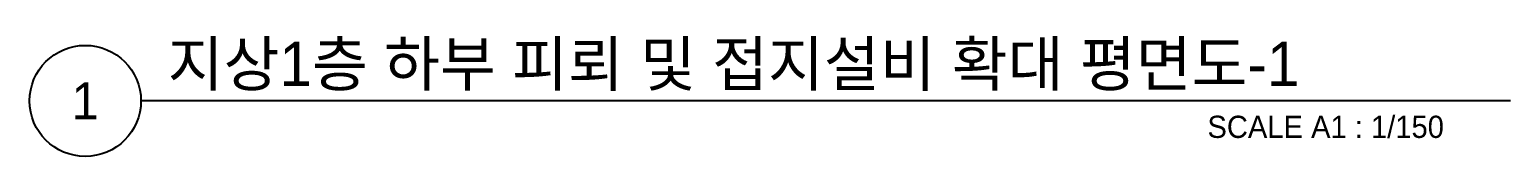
# Model space of a CAD drawing. Header units: millimetres. Extents: x 84495 to 502050, y -708375 to 1238700.
# Drawn here: x 293366 to 323284, y -530175 to -527726 of the extents above; entities that cross this region are included whole.
import ezdxf
from ezdxf.enums import TextEntityAlignment as Align

# ---------------------------------------------------------------- set-up
doc = ezdxf.new("R2010")
doc.units = ezdxf.units.MM
doc.header["$LTSCALE"] = 150
doc.layers.add('-----41 Drawing Title', color=2, linetype='Continuous')
doc.styles.add('ELEC', font='')
doc.styles.get('ELEC').set_extended_font_data('Dotum')

msp = doc.modelspace()

# ---------------------------------------------------------------- linework, layer by layer
at = {"layer": '-----41 Drawing Title', "color": 7}
msp.add_line((323284, -529050), (295616, -529050), dxfattribs=at)
msp.add_circle((294491, -529050), 1125, dxfattribs=at)

# ---------------------------------------------------------------- texts
at = {"layer": '-----41 Drawing Title', "color": 2, "style": 'ELEC'}
msp.add_text('지상1층 하부 피뢰 및 접지설비 확대 평면도-1', height=900, dxfattribs=at).set_placement((296156, -528750))
at = {"layer": '-----41 Drawing Title', "color": 7, "style": 'ELEC'}
msp.add_text('1', height=750, dxfattribs=at).set_placement((294491, -529050), align=Align.MIDDLE)
at = {"layer": '-----41 Drawing Title', "style": 'ELEC'}
msp.add_text('SCALE A1 : 1/150', height=450, dxfattribs=at).set_placement((321941, -529800), align=Align.RIGHT)

doc.saveas('drawing.dxf')
